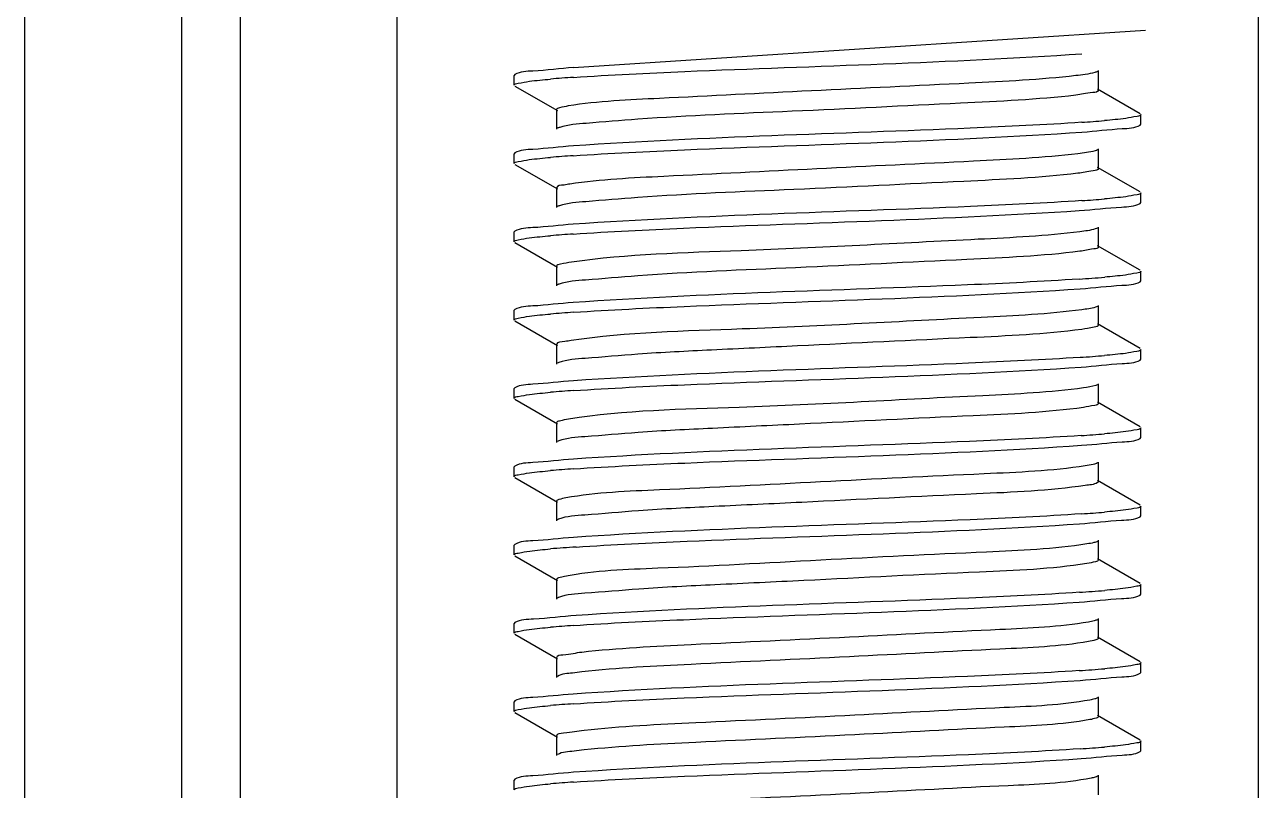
# Model space of a CAD drawing. Extents: x 27938 to 1507990, y 110129 to 923079.
# Drawn here: x 532387.5 to 532762.6, y 345441.2 to 345674 of the extents above; entities that cross this region are included whole.
import ezdxf

# ---------------------------------------------------------------- set-up
doc = ezdxf.new("R2010")
doc.units = 0
doc.header["$LTSCALE"] = 1000
doc.header["$MEASUREMENT"] = 0

msp = doc.modelspace()

# ---------------------------------------------------------------- linework, layer by layer
at = {"linetype": 'Continuous'}
for p, q in [((532387.5, 346328.15), (532387.5, 341587.12)), ((532435.13, 346328.15), (532435.13, 341587.12)), ((532452.99, 346328.15), (532452.99, 341587.12)), ((532500.61, 346328.15), (532500.61, 341587.12)), ((532762.55, 346328.15), (532762.55, 341587.12)), ((532554.32, 345660.98), (532728.26, 345672.41)), ((532536.56, 345658.87), (532536.33, 345658.61)), ((532713.95, 345654.15), (532713.95, 345660.1)), ((532536.33, 345655.64), (532536.33, 345658.61)), ((532536.33, 345655.64), (532536.33, 345658.61)), ((532536.56, 345655.38), (532549.48, 345647.89)), ((532726.61, 345646.97), (532713.69, 345654.45)), ((532549.22, 345648.19), (532549.22, 345642.24)), ((532726.83, 345643.73), (532726.83, 345646.71)), ((532726.83, 345643.73), (532726.83, 345646.71)), ((532726.61, 345643.47), (532726.83, 345643.73)), ((532536.56, 345635.06), (532536.33, 345634.8)), ((532536.33, 345631.82), (532536.33, 345634.8)), ((532536.33, 345631.82), (532536.33, 345634.8)), ((532713.95, 345630.33), (532713.95, 345636.29)), ((532536.56, 345631.56), (532549.48, 345624.08)), ((532726.61, 345623.15), (532713.69, 345630.64)), ((532549.22, 345624.38), (532549.22, 345618.43)), ((532726.83, 345619.92), (532726.83, 345622.89)), ((532726.83, 345619.92), (532726.83, 345622.89)), ((532726.61, 345619.66), (532726.83, 345619.92)), ((532536.56, 345611.25), (532536.33, 345610.99)), ((532536.33, 345608.01), (532536.33, 345610.99)), ((532536.33, 345608.01), (532536.33, 345610.99)), ((532713.95, 345606.52), (532713.95, 345612.48)), ((532536.56, 345607.75), (532549.48, 345600.27)), ((532726.61, 345599.34), (532713.69, 345606.82)), ((532549.22, 345600.57), (532549.22, 345594.62)), ((532726.83, 345596.1), (532726.83, 345599.08)), ((532726.83, 345596.1), (532726.83, 345599.08)), ((532726.61, 345595.84), (532726.83, 345596.1)), ((532713.95, 345582.71), (532713.95, 345588.66)), ((532536.56, 345587.44), (532536.33, 345587.17)), ((532536.33, 345584.2), (532536.33, 345587.17)), ((532536.33, 345584.2), (532536.33, 345587.17)), ((532536.56, 345583.94), (532549.48, 345576.45)), ((532726.61, 345575.53), (532713.69, 345583.01)), ((532549.22, 345576.76), (532549.22, 345570.8)), ((532726.83, 345572.29), (532726.83, 345575.27)), ((532549.93, 345571.3), (532549.48, 345571.1)), ((532726.61, 345572.03), (532726.83, 345572.29)), ((532536.56, 345563.62), (532536.33, 345563.36)), ((532536.33, 345560.38), (532536.33, 345563.36)), ((532536.33, 345560.38), (532536.33, 345563.36)), ((532713.95, 345558.9), (532713.95, 345564.85)), ((532536.56, 345560.12), (532549.48, 345552.64)), ((532726.61, 345551.72), (532713.69, 345559.2)), ((532549.22, 345552.94), (532549.22, 345546.99)), ((532726.83, 345548.48), (532726.83, 345551.46)), ((532726.83, 345548.48), (532726.83, 345551.46)), ((532549.88, 345547.47), (532549.48, 345547.29)), ((532726.61, 345548.22), (532726.83, 345548.48)), ((532536.56, 345539.81), (532536.33, 345539.55)), ((532536.33, 345536.57), (532536.33, 345539.55)), ((532536.33, 345536.57), (532536.33, 345539.55)), ((532713.95, 345535.08), (532713.95, 345541.04)), ((532536.56, 345536.31), (532549.48, 345528.83)), ((532726.61, 345527.9), (532713.69, 345535.39)), ((532549.22, 345529.13), (532549.22, 345523.18)), ((532726.83, 345524.67), (532726.83, 345527.64)), ((532726.83, 345524.67), (532726.83, 345527.64)), ((532726.61, 345524.4), (532726.83, 345524.67)), ((532549.83, 345523.64), (532549.48, 345523.48)), ((532713.95, 345511.27), (532713.95, 345517.22)), ((532536.56, 345516), (532536.33, 345515.74)), ((532536.33, 345512.76), (532536.33, 345515.74)), ((532536.33, 345512.76), (532536.33, 345515.74)), ((532536.56, 345512.5), (532549.48, 345505.02)), ((532726.61, 345504.09), (532713.69, 345511.57)), ((532549.22, 345505.32), (532549.22, 345499.36)), ((532726.83, 345500.85), (532726.83, 345503.83)), ((532726.83, 345500.85), (532726.83, 345503.83)), ((532549.8, 345499.81), (532549.48, 345499.67)), ((532726.61, 345500.59), (532726.83, 345500.85)), ((532536.56, 345492.18), (532536.33, 345491.92)), ((532536.33, 345488.95), (532536.33, 345491.92)), ((532536.33, 345488.95), (532536.33, 345491.92)), ((532713.95, 345487.46), (532713.95, 345493.41)), ((532536.56, 345488.69), (532549.48, 345481.2)), ((532726.61, 345480.28), (532713.69, 345487.76)), ((532549.22, 345481.5), (532549.22, 345475.55)), ((532726.83, 345477.04), (532726.83, 345480.02)), ((532726.83, 345477.04), (532726.83, 345480.02)), ((532726.61, 345476.78), (532726.83, 345477.04)), ((532536.56, 345468.37), (532536.33, 345468.11)), ((532536.33, 345465.13), (532536.33, 345468.11)), ((532536.33, 345465.13), (532536.33, 345468.11)), ((532713.95, 345463.65), (532713.95, 345469.6)), ((532536.56, 345464.87), (532549.48, 345457.39)), ((532726.61, 345456.46), (532713.69, 345463.95)), ((532549.22, 345457.69), (532549.22, 345451.74)), ((532726.61, 345452.97), (532726.83, 345453.23)), ((532726.83, 345453.23), (532726.83, 345456.2)), ((532726.83, 345453.23), (532726.83, 345456.2)), ((532713.95, 345439.83), (532713.95, 345445.79)), ((532536.56, 345444.56), (532536.33, 345444.3)), ((532536.33, 345441.32), (532536.33, 345444.3)), ((532536.33, 345441.32), (532536.33, 345444.3))]:
    msp.add_line(p, q, dxfattribs=at)
for centre, radius, start, end in [((532581.7, 345249.17), 409.75, 93.8309, 94.8034), ((532681.49, 346052.92), 409.49, 273.831, 274.805), ((532581.61, 345226.47), 408.64, 93.8384, 94.8035), ((532681.6, 346027.71), 408.1, 273.8416, 274.804), ((532581.62, 345202.58), 408.71, 93.8379, 94.8036), ((532680.52, 346017.39), 421.63, 273.7501, 274.8057), ((532581.71, 345177.58), 409.9, 93.83, 94.8034), ((532680.93, 345988.41), 416.44, 273.7834, 274.8062), ((532581.73, 345153.49), 410.18, 93.8281, 94.8033), ((532681.26, 345960.48), 412.32, 273.8111, 274.8058), ((532581.7, 345130.08), 409.77, 93.8308, 94.8034), ((532681.48, 345933.92), 409.56, 273.8305, 274.805), ((532582.74, 345093.27), 422.82, 93.743, 94.805), ((532680.64, 345920.63), 420.12, 273.7591, 274.8063), ((532581.61, 345083.57), 408.65, 93.8383, 94.8036), ((532680.51, 345898.51), 421.81, 273.7489, 274.8056), ((532581.71, 345058.53), 409.88, 93.8301, 94.8034), ((532680.92, 345869.5), 416.6, 273.7824, 274.8062), ((532581.73, 345034.42), 410.18, 93.8281, 94.8033)]:
    msp.add_arc(centre, radius, start, end, dxfattribs=at)
for points, knots in [([(532554.32, 345658), (532565.6, 345658.77), (532617.11, 345661.25), (532668.68, 345662.44), (532708.85, 345665.18)], [0, 0, 0, 0, 0.219207, 1, 1, 1, 1]), ([(532554.35, 345660.98), (532550.23, 345660.7), (532544.46, 345659.9), (532538.16, 345659.8), (532536.56, 345658.87)], [0, 0, 0, 0, 0.690341, 1, 1, 1, 1]), ([(532713.69, 345659.8), (532713.43, 345659.65), (532711.24, 345658.98), (532708.98, 345658.76), (532707.03, 345658.54)], [0, 0, 0, 0, 0.130925, 1, 1, 1, 1]), ([(532536.33, 345655.64), (532536.33, 345656.07), (532538.62, 345656.35), (532539.78, 345656.67), (532540.93, 345656.82)], [0, 0, 0, 0, 0.271512, 1, 1, 1, 1]), ([(532707.03, 345658.54), (532696.25, 345657.3), (532669.43, 345655.95), (532627.24, 345654), (532586.66, 345651.85), (532561.92, 345650.77), (532552.74, 345649.31)], [0, 0, 0, 0, 0.210492, 0.520764, 0.819615, 1, 1, 1, 1]), ([(532707.03, 345652.58), (532695.41, 345651.25), (532666.62, 345649.9), (532622.27, 345647.67), (532584.24, 345646.18), (532560.79, 345644.21), (532552.76, 345643.61), (532550.15, 345642.81)], [0, 0, 0, 0, 0.223118, 0.549331, 0.848052, 0.947905, 1, 1, 1, 1]), ([(532713.94, 345654.15), (532713.95, 345653.51), (532710.43, 345653.28), (532708.76, 345652.78), (532707.03, 345652.58)], [0, 0, 0, 0, 0.268344, 1, 1, 1, 1]), ([(532552.74, 345649.31), (532551.85, 345649.17), (532550.9, 345648.94), (532549.22, 345648.54), (532549.22, 345648.19)], [0, 0, 0, 0, 0.719855, 1, 1, 1, 1]), ([(532708.85, 345644.34), (532697.57, 345643.57), (532646.06, 345641.09), (532594.49, 345639.9), (532554.32, 345637.17)], [0, 0, 0, 0, 0.219225, 1, 1, 1, 1]), ([(532726.83, 345646.71), (532726.83, 345646.28), (532724.57, 345645.99), (532723.42, 345645.68), (532722.27, 345645.53)], [0, 0, 0, 0, 0.27162, 1, 1, 1, 1]), ([(532550.15, 345642.81), (532550.02, 345642.77), (532549.79, 345642.69), (532549.57, 345642.6), (532549.48, 345642.54)], [0, 0, 0, 0, 0.565422, 1, 1, 1, 1]), ([(532554.25, 345634.19), (532565.54, 345634.96), (532617.1, 345637.44), (532668.73, 345638.63), (532708.94, 345641.37)], [0, 0, 0, 0, 0.219144, 1, 1, 1, 1]), ([(532708.94, 345641.37), (532713.03, 345641.65), (532718.76, 345642.44), (532725.01, 345642.55), (532726.61, 345643.47)], [0, 0, 0, 0, 0.690204, 1, 1, 1, 1]), ([(532554.32, 345637.17), (532550.21, 345636.89), (532544.45, 345636.09), (532538.16, 345635.98), (532536.56, 345635.06)], [0, 0, 0, 0, 0.690315, 1, 1, 1, 1]), ([(532536.33, 345631.82), (532536.33, 345632.26), (532538.61, 345632.54), (532539.76, 345632.85), (532540.91, 345633)], [0, 0, 0, 0, 0.271571, 1, 1, 1, 1]), ([(532707.68, 345634.8), (532697.16, 345633.53), (532670.66, 345632.22), (532628.7, 345630.24), (532587.8, 345628.13), (532562.69, 345626.98), (532553.23, 345625.57)], [0, 0, 0, 0, 0.205418, 0.513768, 0.814544, 1, 1, 1, 1]), ([(532713.68, 345635.99), (532713.45, 345635.85), (532711.48, 345635.22), (532709.44, 345635.01), (532707.68, 345634.8)], [0, 0, 0, 0, 0.133703, 1, 1, 1, 1]), ([(532707.68, 345628.85), (532696.17, 345627.46), (532667.32, 345626.14), (532622.76, 345623.87), (532584.34, 345622.4), (532560.71, 345620.38), (532552.64, 345619.8), (532550.06, 345618.97)], [0, 0, 0, 0, 0.220204, 0.547586, 0.848383, 0.94851, 1, 1, 1, 1]), ([(532713.94, 345630.33), (532713.95, 345629.75), (532710.78, 345629.48), (532709.25, 345629.04), (532707.68, 345628.85)], [0, 0, 0, 0, 0.269649, 1, 1, 1, 1]), ([(532553.23, 345625.57), (532552.65, 345625.48), (532551.51, 345625.16), (532549.23, 345625.19), (532549.22, 345624.38)], [0, 0, 0, 0, 0.421018, 1, 1, 1, 1]), ([(532726.83, 345622.89), (532726.83, 345622.46), (532724.56, 345622.18), (532723.42, 345621.86), (532722.27, 345621.72)], [0, 0, 0, 0, 0.271621, 1, 1, 1, 1]), ([(532550.06, 345618.97), (532549.95, 345618.93), (532549.75, 345618.86), (532549.56, 345618.78), (532549.48, 345618.73)], [0, 0, 0, 0, 0.559972, 1, 1, 1, 1]), ([(532708.94, 345620.53), (532697.66, 345619.76), (532646.1, 345617.28), (532594.47, 345616.09), (532554.25, 345613.35)], [0, 0, 0, 0, 0.219059, 1, 1, 1, 1]), ([(532708.1, 345617.5), (532712.39, 345617.79), (532718.39, 345618.62), (532724.94, 345618.7), (532726.61, 345619.66)], [0, 0, 0, 0, 0.691064, 1, 1, 1, 1]), ([(532554.26, 345610.37), (532565.44, 345611.14), (532616.72, 345613.61), (532668.06, 345614.82), (532708.1, 345617.5)], [0, 0, 0, 0, 0.218315, 1, 1, 1, 1]), ([(532554.25, 345613.35), (532550.16, 345613.07), (532544.42, 345612.28), (532538.16, 345612.17), (532536.56, 345611.25)], [0, 0, 0, 0, 0.690246, 1, 1, 1, 1]), ([(532708.3, 345611.06), (532698.04, 345609.77), (532663.66, 345608.13), (532612.21, 345605.22), (532570.83, 345604.23), (532553.76, 345601.83)], [0, 0, 0, 0, 0.200359, 0.665926, 1, 1, 1, 1]), ([(532713.68, 345612.17), (532713.47, 345612.05), (532711.7, 345611.47), (532709.87, 345611.26), (532708.3, 345611.06)], [0, 0, 0, 0, 0.136714, 1, 1, 1, 1]), ([(532536.33, 345608.01), (532536.33, 345608.44), (532538.61, 345608.73), (532539.76, 345609.04), (532540.91, 345609.19)], [0, 0, 0, 0, 0.271569, 1, 1, 1, 1]), ([(532713.95, 345606.52), (532713.95, 345605.99), (532711.12, 345605.68), (532709.71, 345605.29), (532708.3, 345605.11)], [0, 0, 0, 0, 0.271205, 1, 1, 1, 1]), ([(532708.3, 345605.11), (532696.9, 345603.67), (532668.03, 345602.39), (532623.27, 345600.06), (532584.49, 345598.62), (532560.65, 345596.54), (532552.55, 345596), (532549.99, 345595.13)], [0, 0, 0, 0, 0.217121, 0.545559, 0.848485, 0.948981, 1, 1, 1, 1]), ([(532553.76, 345601.83), (532552.62, 345601.67), (532551.45, 345601.37), (532549.22, 345601), (532549.22, 345600.57)], [0, 0, 0, 0, 0.725085, 1, 1, 1, 1]), ([(532726.83, 345599.08), (532726.83, 345598.64), (532724.5, 345598.36), (532723.32, 345598.04), (532722.15, 345597.89)], [0, 0, 0, 0, 0.271165, 1, 1, 1, 1]), ([(532549.99, 345595.13), (532549.89, 345595.1), (532549.72, 345595.04), (532549.55, 345594.96), (532549.48, 345594.92)], [0, 0, 0, 0, 0.555073, 1, 1, 1, 1]), ([(532708.1, 345596.66), (532696.78, 345595.91), (532645.5, 345593.45), (532594.16, 345592.26), (532554.26, 345589.54)], [0, 0, 0, 0, 0.221032, 1, 1, 1, 1]), ([(532708.41, 345593.71), (532712.63, 345593.99), (532718.53, 345594.81), (532724.97, 345594.9), (532726.61, 345595.84)], [0, 0, 0, 0, 0.69076, 1, 1, 1, 1]), ([(532554.33, 345586.57), (532565.55, 345587.33), (532616.91, 345589.8), (532668.34, 345591.01), (532708.41, 345593.71)], [0, 0, 0, 0, 0.218794, 1, 1, 1, 1]), ([(532554.26, 345589.54), (532550.16, 345589.26), (532544.42, 345588.46), (532538.16, 345588.35), (532536.56, 345587.44)], [0, 0, 0, 0, 0.690251, 1, 1, 1, 1]), ([(532713.68, 345588.36), (532713.48, 345588.25), (532711.92, 345587.71), (532710.28, 345587.51), (532708.88, 345587.33)], [0, 0, 0, 0, 0.139964, 1, 1, 1, 1]), ([(532536.33, 345584.2), (532536.33, 345584.63), (532538.62, 345584.92), (532539.78, 345585.23), (532540.93, 345585.38)], [0, 0, 0, 0, 0.271503, 1, 1, 1, 1]), ([(532708.88, 345587.33), (532698.75, 345585.98), (532664.26, 345584.38), (532612.57, 345581.39), (532570.81, 345580.46), (532553.6, 345578)], [0, 0, 0, 0, 0.197233, 0.664604, 1, 1, 1, 1]), ([(532708.88, 345581.37), (532697.62, 345579.87), (532668.75, 345578.61), (532631.22, 345576.75), (532597.57, 345575.14), (532575.99, 345574.1), (532560.63, 345572.7), (532552.47, 345572.19), (532549.93, 345571.3)], [0, 0, 0, 0, 0.213883, 0.543283, 0.707942, 0.848388, 0.949336, 1, 1, 1, 1]), ([(532713.95, 345582.71), (532713.95, 345582.23), (532711.44, 345581.89), (532710.15, 345581.54), (532708.88, 345581.37)], [0, 0, 0, 0, 0.272967, 1, 1, 1, 1]), ([(532553.6, 345578), (532552.96, 345577.91), (532551.73, 345577.55), (532549.22, 345577.64), (532549.22, 345576.76)], [0, 0, 0, 0, 0.42179, 1, 1, 1, 1]), ([(532708.41, 345572.87), (532697.12, 345572.11), (532645.75, 345569.64), (532594.33, 345568.45), (532554.33, 345565.73)], [0, 0, 0, 0, 0.220239, 1, 1, 1, 1]), ([(532726.83, 345575.27), (532726.83, 345574.83), (532724.53, 345574.55), (532723.37, 345574.23), (532722.21, 345574.08)], [0, 0, 0, 0, 0.27139, 1, 1, 1, 1]), ([(532554.35, 345562.75), (532565.6, 345563.52), (532617.04, 345566), (532668.55, 345567.19), (532708.67, 345569.91)], [0, 0, 0, 0, 0.219088, 1, 1, 1, 1]), ([(532708.67, 345569.91), (532712.82, 345570.19), (532718.64, 345571), (532724.99, 345571.1), (532726.61, 345572.03)], [0, 0, 0, 0, 0.690501, 1, 1, 1, 1]), ([(532554.33, 345565.73), (532550.22, 345565.45), (532544.45, 345564.65), (532538.16, 345564.54), (532536.56, 345563.62)], [0, 0, 0, 0, 0.690324, 1, 1, 1, 1]), ([(532536.33, 345560.38), (532536.33, 345560.82), (532538.62, 345561.1), (532539.78, 345561.42), (532540.94, 345561.57)], [0, 0, 0, 0, 0.27149, 1, 1, 1, 1]), ([(532709.44, 345563.59), (532699.29, 345562.16), (532664.31, 345560.63), (532612.21, 345557.43), (532569.97, 345556.77), (532552.83, 345554.07)], [0, 0, 0, 0, 0.195888, 0.668212, 1, 1, 1, 1]), ([(532713.68, 345564.55), (532713.5, 345564.44), (532712.12, 345563.95), (532710.67, 345563.76), (532709.44, 345563.59)], [0, 0, 0, 0, 0.143518, 1, 1, 1, 1]), ([(532709.44, 345557.64), (532698.33, 345556.07), (532669.46, 345554.87), (532631.86, 345552.96), (532597.92, 345551.34), (532576.1, 345550.3), (532560.63, 345548.87), (532552.4, 345548.39), (532549.88, 345547.47)], [0, 0, 0, 0, 0.210506, 0.540786, 0.706621, 0.84812, 0.949594, 1, 1, 1, 1]), ([(532713.95, 345558.9), (532713.94, 345558.46), (532711.74, 345558.1), (532710.57, 345557.8), (532709.44, 345557.64)], [0, 0, 0, 0, 0.275042, 1, 1, 1, 1]), ([(532552.83, 345554.07), (532551.92, 345553.93), (532550.96, 345553.69), (532549.22, 345553.3), (532549.22, 345552.94)], [0, 0, 0, 0, 0.720573, 1, 1, 1, 1]), ([(532726.83, 345551.46), (532726.83, 345551.02), (532724.56, 345550.74), (532723.4, 345550.42), (532722.25, 345550.27)], [0, 0, 0, 0, 0.271542, 1, 1, 1, 1]), ([(532708.67, 345549.08), (532697.38, 345548.31), (532645.94, 345545.84), (532594.44, 345544.64), (532554.35, 345541.92)], [0, 0, 0, 0, 0.219626, 1, 1, 1, 1]), ([(532708.84, 345546.11), (532712.95, 345546.39), (532718.72, 345547.19), (532725, 345547.3), (532726.61, 345548.22)], [0, 0, 0, 0, 0.690315, 1, 1, 1, 1]), ([(532554.32, 345538.94), (532565.6, 345539.71), (532617.11, 345542.19), (532668.68, 345543.38), (532708.84, 345546.11)], [0, 0, 0, 0, 0.219207, 1, 1, 1, 1]), ([(532554.35, 345541.92), (532550.23, 345541.64), (532544.46, 345540.84), (532538.16, 345540.73), (532536.56, 345539.81)], [0, 0, 0, 0, 0.690341, 1, 1, 1, 1]), ([(532709.96, 345539.85), (532699.79, 345538.33), (532672.85, 345537.17), (532629.71, 345535.04), (532587.35, 345532.73), (532561.39, 345531.8), (532551.99, 345530.12)], [0, 0, 0, 0, 0.195054, 0.509751, 0.81902, 1, 1, 1, 1]), ([(532713.68, 345540.74), (532713.28, 345540.5), (532712.02, 345540.2), (532710.77, 345539.97), (532709.96, 345539.85)], [0, 0, 0, 0, 0.361946, 1, 1, 1, 1]), ([(532536.33, 345536.57), (532536.33, 345537.01), (532538.62, 345537.29), (532539.78, 345537.6), (532540.93, 345537.75)], [0, 0, 0, 0, 0.271511, 1, 1, 1, 1]), ([(532713.95, 345535.08), (532713.94, 345534.95), (532712.58, 345534.01), (532711.23, 345534.09), (532709.96, 345533.9)], [0, 0, 0, 0, 0.092175, 1, 1, 1, 1]), ([(532709.96, 345533.9), (532699.01, 345532.26), (532670.17, 345531.13), (532632.52, 345529.17), (532598.3, 345527.55), (532576.24, 345526.51), (532560.64, 345525.04), (532552.35, 345524.59), (532549.83, 345523.64)], [0, 0, 0, 0, 0.207, 0.538089, 0.705109, 0.8477, 0.949766, 1, 1, 1, 1]), ([(532551.99, 345530.12), (532551.29, 345529.99), (532550.51, 345529.81), (532549.22, 345529.41), (532549.22, 345529.13)], [0, 0, 0, 0, 0.714305, 1, 1, 1, 1]), ([(532726.83, 345527.64), (532726.83, 345527.21), (532724.57, 345526.92), (532723.42, 345526.61), (532722.27, 345526.46)], [0, 0, 0, 0, 0.271618, 1, 1, 1, 1]), ([(532708.84, 345525.27), (532697.56, 345524.51), (532646.06, 345522.03), (532594.49, 345520.84), (532554.32, 345518.1)], [0, 0, 0, 0, 0.219234, 1, 1, 1, 1]), ([(532708.19, 345522.25), (532712.45, 345522.54), (532718.43, 345523.37), (532724.95, 345523.45), (532726.61, 345524.4)], [0, 0, 0, 0, 0.690986, 1, 1, 1, 1]), ([(532555.13, 345515.18), (532566.37, 345515.93), (532617.38, 345518.38), (532668.46, 345519.59), (532708.19, 345522.25)], [0, 0, 0, 0, 0.220435, 1, 1, 1, 1]), ([(532554.32, 345518.1), (532550.21, 345517.82), (532544.45, 345517.03), (532538.16, 345516.92), (532536.56, 345516)], [0, 0, 0, 0, 0.690316, 1, 1, 1, 1]), ([(532713.68, 345516.92), (532713.33, 345516.72), (532712.23, 345516.43), (532711.15, 345516.23), (532710.46, 345516.12)], [0, 0, 0, 0, 0.367593, 1, 1, 1, 1]), ([(532536.33, 345512.76), (532536.33, 345513.2), (532538.68, 345513.48), (532539.86, 345513.8), (532541.04, 345513.96)], [0, 0, 0, 0, 0.271089, 1, 1, 1, 1]), ([(532710.46, 345516.12), (532700.37, 345514.5), (532673.28, 345513.42), (532629.81, 345511.24), (532587.11, 345508.84), (532560.96, 345508.02), (532551.63, 345506.24)], [0, 0, 0, 0, 0.192604, 0.509424, 0.820982, 1, 1, 1, 1]), ([(532710.46, 345510.16), (532699.68, 345508.44), (532670.87, 345507.39), (532633.2, 345505.38), (532598.7, 345503.75), (532576.4, 345502.72), (532560.67, 345501.22), (532552.3, 345500.79), (532549.8, 345499.81)], [0, 0, 0, 0, 0.203373, 0.535211, 0.703427, 0.847147, 0.949865, 1, 1, 1, 1]), ([(532713.94, 345511.27), (532713.94, 345510.92), (532712.28, 345510.53), (532711.33, 345510.3), (532710.46, 345510.16)], [0, 0, 0, 0, 0.280331, 1, 1, 1, 1]), ([(532551.63, 345506.24), (532551.02, 345506.12), (532550.33, 345505.96), (532549.22, 345505.57), (532549.22, 345505.32)], [0, 0, 0, 0, 0.710691, 1, 1, 1, 1]), ([(532708.19, 345501.42), (532696.98, 345500.67), (532645.96, 345498.22), (532594.89, 345497), (532555.13, 345494.35)], [0, 0, 0, 0, 0.219935, 1, 1, 1, 1]), ([(532726.83, 345503.83), (532726.83, 345503.39), (532724.51, 345503.11), (532723.34, 345502.79), (532722.18, 345502.64)], [0, 0, 0, 0, 0.271257, 1, 1, 1, 1]), ([(532554.26, 345491.31), (532565.44, 345492.07), (532616.71, 345494.54), (532668.05, 345495.76), (532708.09, 345498.43)], [0, 0, 0, 0, 0.218297, 1, 1, 1, 1]), ([(532708.09, 345498.43), (532712.38, 345498.72), (532718.39, 345499.55), (532724.94, 345499.63), (532726.61, 345500.59)], [0, 0, 0, 0, 0.691075, 1, 1, 1, 1]), ([(532555.13, 345494.35), (532550.83, 345494.06), (532544.81, 345493.22), (532538.23, 345493.14), (532536.56, 345492.18)], [0, 0, 0, 0, 0.691141, 1, 1, 1, 1]), ([(532536.33, 345488.95), (532536.33, 345489.38), (532538.61, 345489.66), (532539.76, 345489.98), (532540.91, 345490.13)], [0, 0, 0, 0, 0.271572, 1, 1, 1, 1]), ([(532710.92, 345492.38), (532702.04, 345490.86), (532677.7, 345489.86), (532637.46, 345487.65), (532595.06, 345485.73), (532567.9, 345484.36), (532556.86, 345483.15)], [0, 0, 0, 0, 0.175014, 0.471824, 0.784132, 1, 1, 1, 1]), ([(532713.68, 345493.11), (532713.37, 345492.93), (532712.44, 345492.67), (532711.51, 345492.48), (532710.92, 345492.38)], [0, 0, 0, 0, 0.373885, 1, 1, 1, 1]), ([(532710.92, 345486.43), (532702.04, 345484.91), (532677.7, 345483.91), (532637.46, 345481.7), (532595.06, 345479.78), (532567.9, 345478.4), (532556.86, 345477.2)], [0, 0, 0, 0, 0.175014, 0.471824, 0.784132, 1, 1, 1, 1]), ([(532713.94, 345487.46), (532713.94, 345487.15), (532712.52, 345486.76), (532711.68, 345486.56), (532710.92, 345486.43)], [0, 0, 0, 0, 0.283723, 1, 1, 1, 1]), ([(532556.86, 345483.15), (532554.95, 345482.94), (532553.12, 345482.38), (532549.22, 345482.2), (532549.22, 345481.5)], [0, 0, 0, 0, 0.732819, 1, 1, 1, 1]), ([(532726.83, 345480.02), (532726.83, 345479.58), (532724.5, 345479.3), (532723.32, 345478.97), (532722.15, 345478.82)], [0, 0, 0, 0, 0.271157, 1, 1, 1, 1]), ([(532556.86, 345477.2), (532555.93, 345477.1), (532553.49, 345476.73), (532550.84, 345476.64), (532549.48, 345475.85)], [0, 0, 0, 0, 0.371801, 1, 1, 1, 1]), ([(532708.09, 345477.6), (532696.77, 345476.84), (532645.49, 345474.38), (532594.15, 345473.19), (532554.26, 345470.47)], [0, 0, 0, 0, 0.22106, 1, 1, 1, 1]), ([(532708.4, 345474.64), (532712.62, 345474.93), (532718.53, 345475.74), (532724.97, 345475.84), (532726.61, 345476.78)], [0, 0, 0, 0, 0.69077, 1, 1, 1, 1]), ([(532554.33, 345467.5), (532565.55, 345468.26), (532616.91, 345470.74), (532668.33, 345471.95), (532708.4, 345474.64)], [0, 0, 0, 0, 0.218782, 1, 1, 1, 1]), ([(532554.26, 345470.47), (532550.16, 345470.19), (532544.42, 345469.4), (532538.16, 345469.29), (532536.56, 345468.37)], [0, 0, 0, 0, 0.690248, 1, 1, 1, 1]), ([(532711.35, 345468.64), (532702.77, 345467.06), (532678.81, 345466.15), (532638.92, 345463.88), (532596.32, 345462), (532568.85, 345460.6), (532557.57, 345459.41)], [0, 0, 0, 0, 0.169916, 0.464788, 0.779028, 1, 1, 1, 1]), ([(532713.68, 345469.3), (532713.41, 345469.14), (532712.63, 345468.9), (532711.84, 345468.74), (532711.35, 345468.64)], [0, 0, 0, 0, 0.380929, 1, 1, 1, 1]), ([(532536.33, 345465.13), (532536.33, 345465.57), (532538.62, 345465.85), (532539.78, 345466.17), (532540.93, 345466.32)], [0, 0, 0, 0, 0.271504, 1, 1, 1, 1]), ([(532711.35, 345462.69), (532702.77, 345461.11), (532678.81, 345460.2), (532638.92, 345457.93), (532596.32, 345456.04), (532568.85, 345454.64), (532557.57, 345453.46)], [0, 0, 0, 0, 0.169916, 0.464788, 0.779028, 1, 1, 1, 1]), ([(532713.94, 345463.65), (532713.94, 345463.38), (532712.75, 345462.98), (532712, 345462.81), (532711.35, 345462.69)], [0, 0, 0, 0, 0.287813, 1, 1, 1, 1]), ([(532557.57, 345459.41), (532555.48, 345459.19), (532553.5, 345458.57), (532549.22, 345458.45), (532549.22, 345457.69)], [0, 0, 0, 0, 0.733736, 1, 1, 1, 1]), ([(532557.57, 345453.46), (532556.55, 345453.35), (532553.87, 345452.96), (532550.97, 345452.9), (532549.48, 345452.04)], [0, 0, 0, 0, 0.373853, 1, 1, 1, 1]), ([(532708.4, 345453.81), (532697.1, 345453.05), (532645.75, 345450.58), (532594.33, 345449.39), (532554.33, 345446.67)], [0, 0, 0, 0, 0.220263, 1, 1, 1, 1]), ([(532708.66, 345450.85), (532712.82, 345451.13), (532718.64, 345451.94), (532724.99, 345452.04), (532726.61, 345452.97)], [0, 0, 0, 0, 0.690508, 1, 1, 1, 1]), ([(532726.83, 345456.2), (532726.83, 345455.77), (532724.53, 345455.48), (532723.37, 345455.17), (532722.21, 345455.02)], [0, 0, 0, 0, 0.271384, 1, 1, 1, 1]), ([(532554.35, 345443.69), (532565.6, 345444.46), (532617.04, 345446.93), (532668.54, 345448.13), (532708.66, 345450.85)], [0, 0, 0, 0, 0.219081, 1, 1, 1, 1]), ([(532554.33, 345446.67), (532550.22, 345446.39), (532544.45, 345445.59), (532538.16, 345445.48), (532536.56, 345444.56)], [0, 0, 0, 0, 0.690323, 1, 1, 1, 1]), ([(532713.68, 345445.48), (532713.45, 345445.35), (532712.8, 345445.14), (532712.15, 345444.99), (532711.74, 345444.91)], [0, 0, 0, 0, 0.388853, 1, 1, 1, 1]), ([(532536.33, 345441.32), (532536.33, 345441.75), (532538.62, 345442.04), (532539.78, 345442.35), (532540.94, 345442.5)], [0, 0, 0, 0, 0.271489, 1, 1, 1, 1]), ([(532711.74, 345444.91), (532703.46, 345443.25), (532679.89, 345442.45), (532640.38, 345440.11), (532597.6, 345438.26), (532569.84, 345436.84), (532558.31, 345435.68)], [0, 0, 0, 0, 0.164798, 0.457724, 0.773903, 1, 1, 1, 1])]:
    msp.add_open_spline(points, degree=3, knots=knots, dxfattribs=at)
for points in [[(532540.93, 345656.82), (532543.08, 345657.1), (532545.23, 345657.3), (532547.39, 345657.48)], [(532722.27, 345645.53), (532720.12, 345645.25), (532717.95, 345645.05), (532715.79, 345644.86)], [(532540.91, 345633), (532543.06, 345633.28), (532545.23, 345633.48), (532547.39, 345633.67)], [(532722.27, 345621.72), (532720.11, 345621.43), (532717.94, 345621.23), (532715.78, 345621.05)], [(532540.91, 345609.19), (532543.06, 345609.47), (532545.23, 345609.67), (532547.39, 345609.85)], [(532722.15, 345597.89), (532720.05, 345597.62), (532717.95, 345597.42), (532715.85, 345597.24)], [(532540.93, 345585.38), (532543.08, 345585.66), (532545.23, 345585.86), (532547.39, 345586.04)], [(532722.21, 345574.08), (532720.09, 345573.81), (532717.96, 345573.61), (532715.83, 345573.43)], [(532540.94, 345561.57), (532543.08, 345561.85), (532545.23, 345562.05), (532547.38, 345562.23)], [(532722.25, 345550.27), (532720.11, 345550), (532717.96, 345549.8), (532715.81, 345549.61)], [(532540.93, 345537.75), (532543.08, 345538.03), (532545.23, 345538.23), (532547.39, 345538.42)], [(532722.27, 345526.46), (532720.12, 345526.18), (532717.95, 345525.98), (532715.79, 345525.8)], [(532541.04, 345513.96), (532543.13, 345514.22), (532545.22, 345514.42), (532547.32, 345514.6)], [(532722.18, 345502.64), (532720.07, 345502.37), (532717.96, 345502.17), (532715.84, 345501.99)], [(532540.91, 345490.13), (532543.06, 345490.41), (532545.23, 345490.61), (532547.39, 345490.79)], [(532722.15, 345478.82), (532720.05, 345478.55), (532717.95, 345478.36), (532715.85, 345478.18)], [(532540.93, 345466.32), (532543.08, 345466.59), (532545.23, 345466.79), (532547.39, 345466.98)], [(532722.21, 345455.02), (532720.09, 345454.74), (532717.96, 345454.55), (532715.83, 345454.36)], [(532540.94, 345442.5), (532543.08, 345442.78), (532545.23, 345442.98), (532547.38, 345443.16)]]:
    msp.add_open_spline(points, degree=3, dxfattribs=at)

doc.saveas('drawing.dxf')
